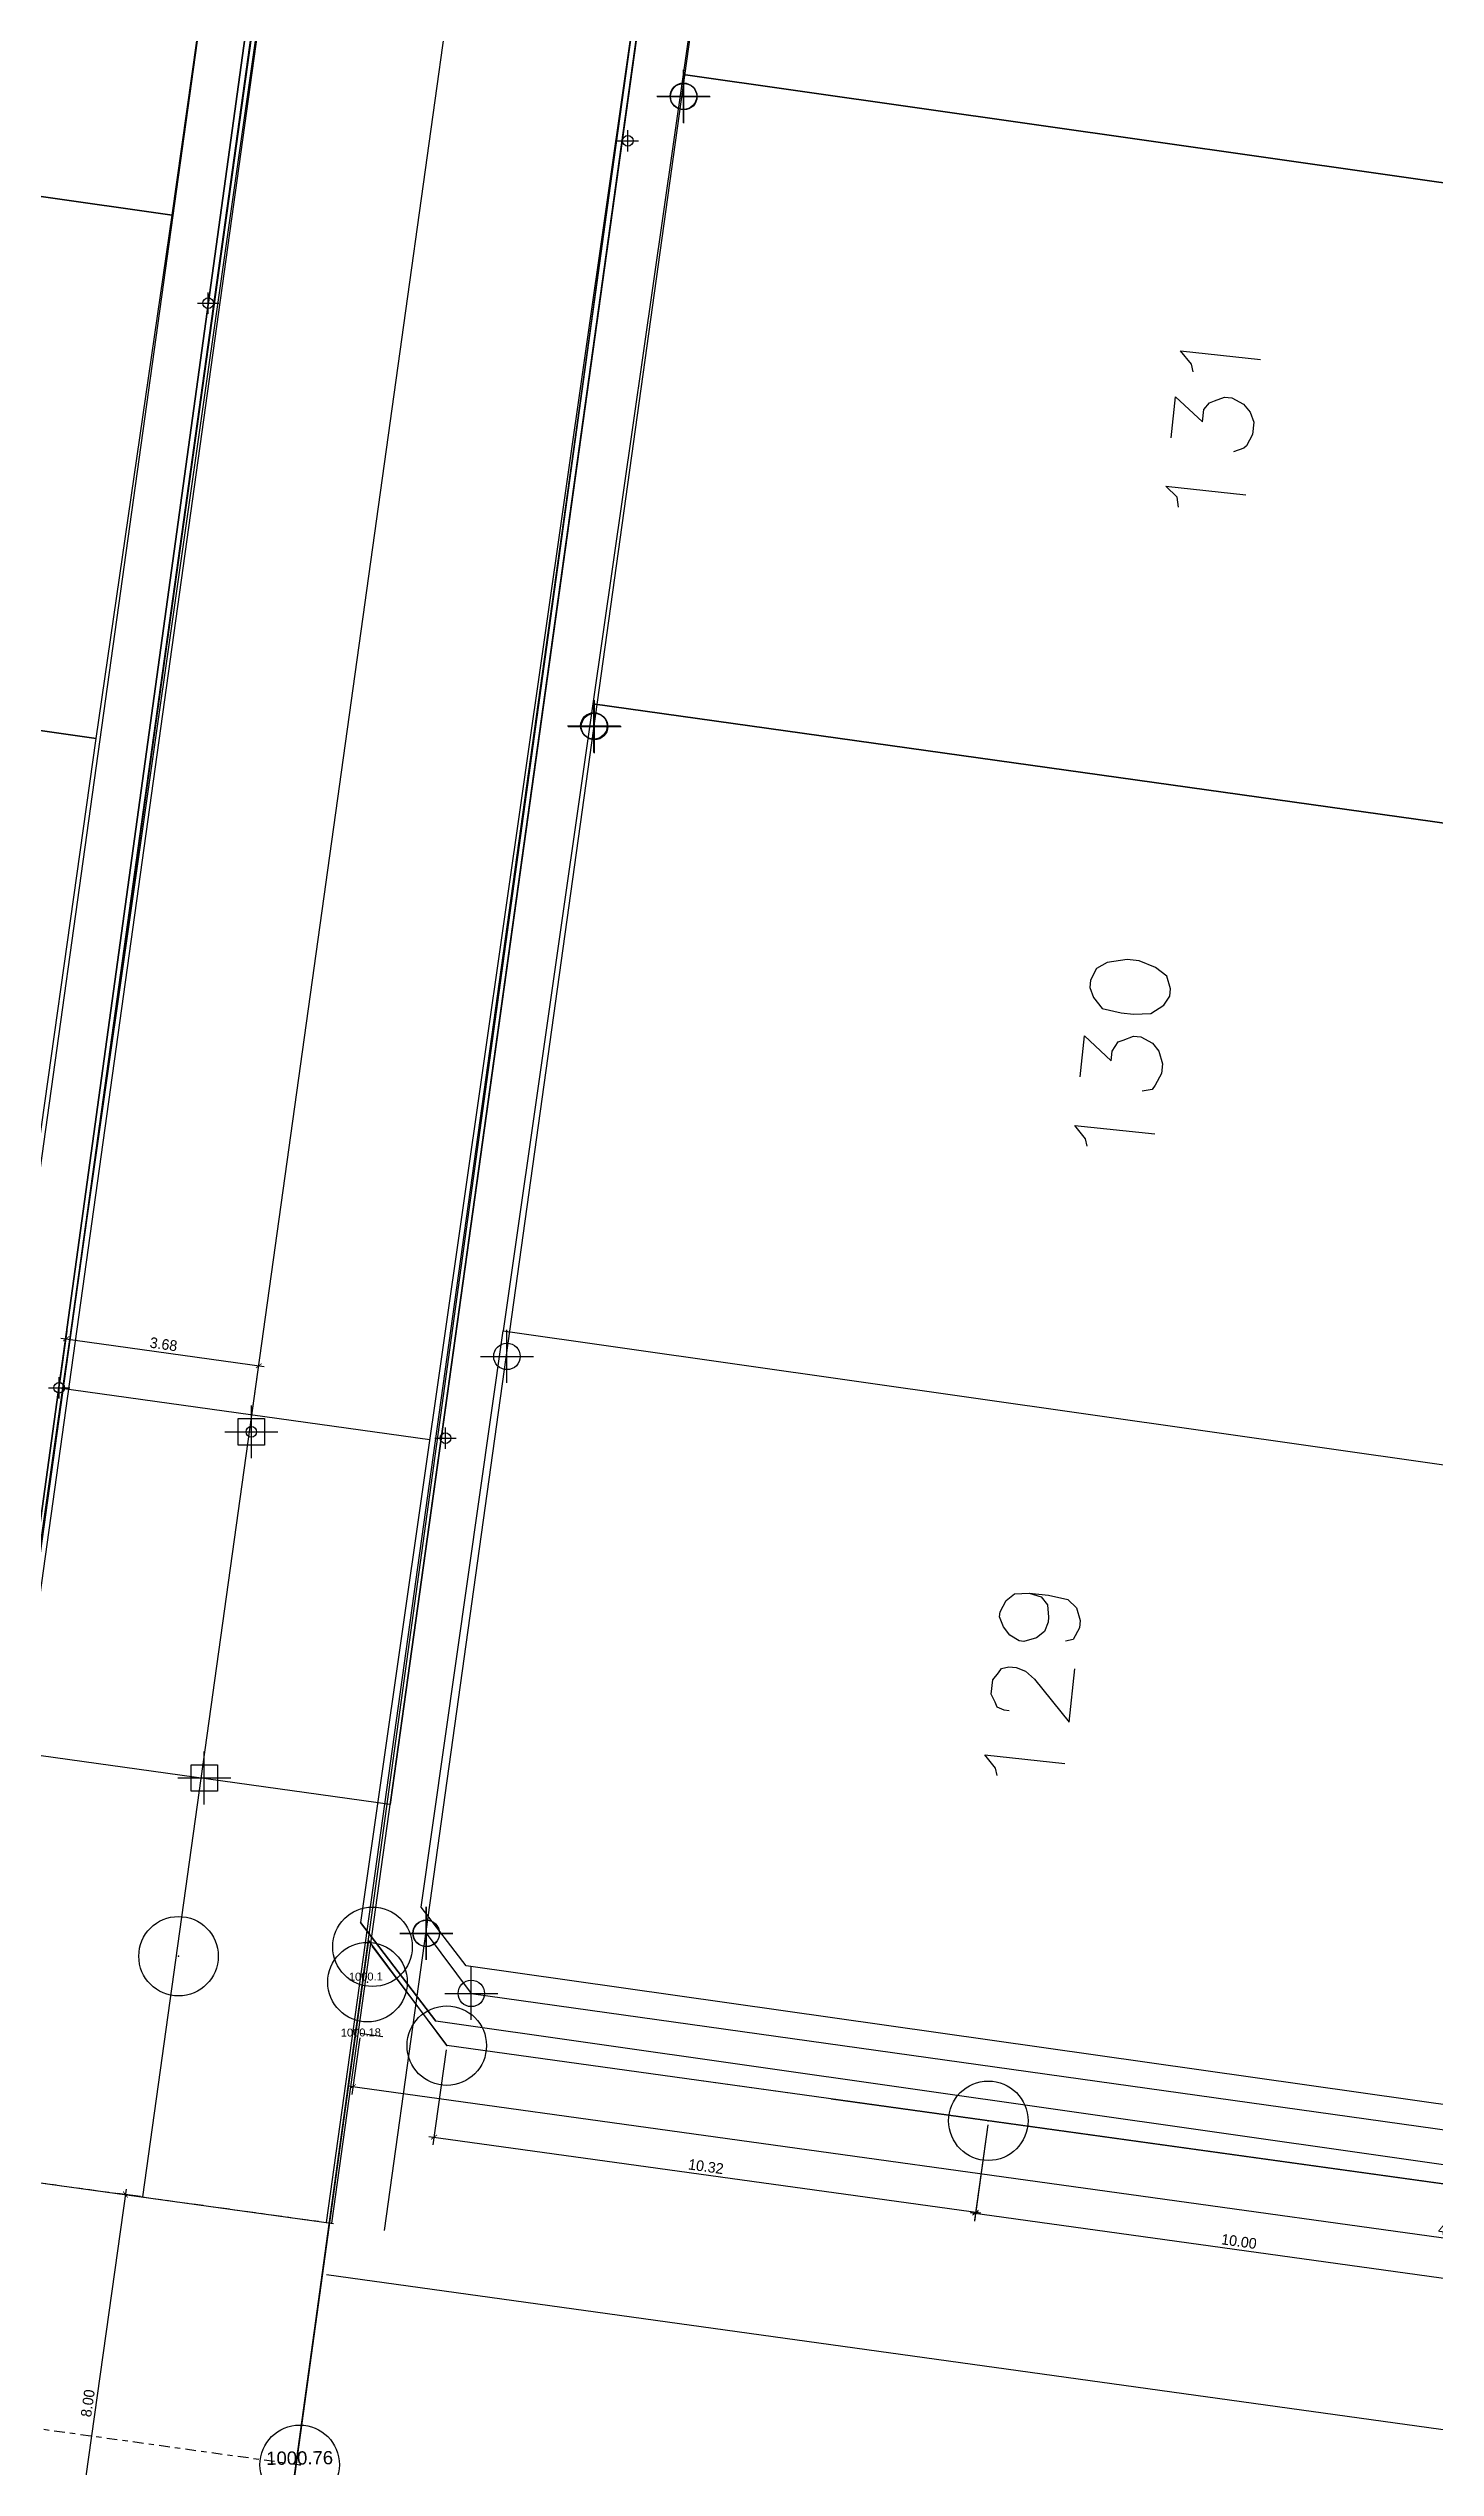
# Model space of a CAD drawing. Header units: metres. Extents: x -977055 to 805873, y -1033982 to 242021.
# Drawn here: x 849.28 to 875.46, y 962.45 to 1008.11 of the extents above; entities that cross this region are included whole.
import ezdxf

# ---------------------------------------------------------------- set-up
doc = ezdxf.new("R2010")
doc.units = ezdxf.units.M
doc.header["$PDMODE"] = 32
doc.header["$PDSIZE"] = 1.5
doc.linetypes.add('CENTRO1', pattern=[0.44, 0.2, -0.08, 0.08, -0.08])
for name, color, linetype in [('12-CONDICIONES EXISTENTES', 2, 'Continuous'), ('C-ANNO-MATC-TEXT', 150, 'Continuous'), ('C-ROAD-PROF-TEXT', 11, 'Continuous'), ('linea 1', 1, 'Continuous'), ('LOTE 243', 6, 'Continuous'), ('puntos nov 7', 50, 'Continuous'), ('PUNTOS V', 4, 'Continuous'), ('V-NODE', 1, 'Continuous')]:
    doc.layers.add(name, color=color, linetype=linetype)
doc.layers.add('PDF2_area escolar', color=7, linetype='Continuous', true_color=0x989898)
doc.layers.add('PDF_Geometry', color=7, linetype='Continuous', true_color=0x797979)
doc.styles.add('CITY2', font='stylu.ttf', dxfattribs={"height": 0.2})
doc.styles.get("Standard").update_dxf_attribs({"font": 'arial.ttf'})
doc.dimstyles.new('COTAS2', dxfattribs={"dimtxt": 0.02, "dimasz": 0.1, "dimexe": 0.15, "dimexo": 0.08, "dimgap": 0.05, "dimtad": 1, "dimzin": 0, "dimdsep": 46, "dimtxsty": 'CITY2', "dimblk": 'ARCHTICK', "dimcen": 1, "dimdle": 0.1, "dimclrd": 1, "dimclre": 1, "dimclrt": 2, "dimadec": 0, "dimazin": 0, "dimtfac": 1, "dimtofl": 0, "dimtmove": 0, "dimatfit": 3, "dimldrblk": 'ARCHTICK', "dimfxl": 0.18, "dimtolj": 1, "dimtzin": 0, "dimarcsym": 0})

# ---------------------------------------------------------------- blocks, each defined once
blk = doc.blocks.new('*U274')
at = {"color": 0, "linetype": 'ByBlock', "lineweight": -2, "transparency": 16777216}
for p, q in [((0, -1), (0, 1)), ((-1, 0), (1, 0))]:
    blk.add_line(p, q, dxfattribs=at)
blk.add_circle((0, 0), 0.5, dxfattribs=at)
blk = doc.blocks.new('*U592', base_point=(861.271, 1007.199, 999.719))
at = {"layer": 'V-NODE', "color": 50, "lineweight": -2, "xscale": 0.5, "yscale": 0.5, "zscale": 0.5}
blk.add_blockref('*U274', (861.271, 1007.199, 999.719), dxfattribs=at)
blk = doc.blocks.new('*U595', base_point=(859.588, 995.311, 1000.051))
at = {"layer": 'V-NODE', "color": 50, "lineweight": -2, "xscale": 0.5, "yscale": 0.5, "zscale": 0.5}
blk.add_blockref('*U274', (859.588, 995.311, 1000.051), dxfattribs=at)
blk = doc.blocks.new('*U1252', base_point=(856.413, 972.533, 1001.123))
at = {"layer": 'V-NODE', "color": 50, "lineweight": -2, "xscale": 0.5, "yscale": 0.5, "zscale": 0.5}
blk.add_blockref('*U274', (856.413, 972.533, 1001.123), dxfattribs=at)
blk = doc.blocks.new('*U1255', base_point=(857.262, 971.402, 1001.17))
at = {"layer": 'V-NODE', "color": 50, "lineweight": -2, "xscale": 0.5, "yscale": 0.5, "zscale": 0.5}
blk.add_blockref('*U274', (857.262, 971.402, 1001.17), dxfattribs=at)
blk = doc.blocks.new('*U1270', base_point=(856.41, 972.536, 1001.126))
at = {"layer": 'V-NODE', "color": 50, "lineweight": -2, "xscale": 0.5, "yscale": 0.5, "zscale": 0.5}
blk.add_blockref('*U274', (856.41, 972.536, 1001.126), dxfattribs=at)
blk = doc.blocks.new('*U1273', base_point=(857.935, 983.424, 1000.642))
at = {"layer": 'V-NODE', "color": 50, "lineweight": -2, "xscale": 0.5, "yscale": 0.5, "zscale": 0.5}
blk.add_blockref('*U274', (857.935, 983.424, 1000.642), dxfattribs=at)
blk = doc.blocks.new('*U1276', base_point=(859.576, 995.323, 1000.055))
at = {"layer": 'V-NODE', "color": 50, "lineweight": -2, "xscale": 0.5, "yscale": 0.5, "zscale": 0.5}
blk.add_blockref('*U274', (859.576, 995.323, 1000.055), dxfattribs=at)
blk = doc.blocks.new('*U1279', base_point=(861.266, 1007.207, 999.723))
at = {"layer": 'V-NODE', "color": 50, "lineweight": -2, "xscale": 0.5, "yscale": 0.5, "zscale": 0.5}
blk.add_blockref('*U274', (861.266, 1007.207, 999.723), dxfattribs=at)
blk = doc.blocks.new('base')
at = {"layer": 'PDF_Geometry', "lineweight": 25, "extrusion": (-0.000787417, 0.063364, 0.99799), "elevation": 0.026}
for points in [[(-314.355, -197.288), (-299.601, -195.681), (-292.744, -194.188), (-282.663, -192.111), (-274.476, -190.361), (-258.037, -185.154), (-248.029, -180.61), (-240.539, -177.71), (-228.643, -174.042), (-222.733, -172.714), (-217.384, -171.04), (-209.935, -169.248), (-202.16, -164.759), (-196.196, -160.284), (-195.073, -159.817), (-178.095, -157.457), (-154.298, -156.614), (-136.667, -154.611), (-124.436, -153.164), (-118.066, -151.474), (-100.79, -146.646), (-80.955, -140.967), (-73.385, -139.328), (-61.694, -135.822), (-40.504, -131.604), (-37.727, -130.872), (-17.661, -129.441), (1.311, -127.461), (21.092, -124.929), (41.006, -122.83), (47.376, -123.458), (63.592, -123.186), (81.402, -124.312), (85.639, -96.072), (88.705, -66.393), (92.811, -40.781), (97.16, -22.386), (100.596, -1.562), (102.483, 8.32), (109.691, 37.361), (117.528, 76.62), (126.217, 115.638), (131.513, 149.592), (134.682, 173.973), (136.916, 195.591), (139.956, 229.678), (141.558, 250.676), (142.614, 271.37), (143.252, 283.21), (147.066, 312.938), (152.58, 355.631), (153.554, 396.042), (150.869, 418.02), (151.777, 438.639), (150.959, 458.028), (151.777, 438.639), (150.869, 418.02), (153.554, 396.042), (152.58, 355.631), (147.066, 312.938), (143.252, 283.21), (142.614, 271.37), (141.558, 250.676), (139.956, 229.678), (136.916, 195.591), (134.682, 173.973), (131.513, 149.592), (126.217, 115.638), (117.528, 76.62), (109.691, 37.361), (102.483, 8.32), (100.596, -1.562), (97.16, -22.386), (92.811, -40.781), (88.705, -66.393), (85.639, -96.072), (81.402, -124.312), (63.592, -123.186), (47.376, -123.458), (41.006, -122.83), (21.092, -124.929), (1.311, -127.461), (-17.661, -129.441), (-37.727, -130.872), (-40.504, -131.604), (-61.694, -135.822), (-73.385, -139.328), (-80.955, -140.967), (-100.79, -146.646), (-118.066, -151.474), (-124.436, -153.164), (-136.667, -154.611), (-154.298, -156.614), (-178.095, -157.457), (-195.073, -159.817), (-196.196, -160.284), (-202.16, -164.759), (-209.935, -169.248), (-217.384, -171.04), (-222.733, -172.714), (-228.643, -174.042), (-240.539, -177.71), (-248.029, -180.61), (-258.037, -185.154), (-274.476, -190.361), (-282.663, -192.111), (-292.744, -194.188), (-299.601, -195.681), (-314.355, -197.288), (-312.178, -178.446), (-309.146, -157.898), (-306.876, -132.899), (-305.823, -118.002), (-298.643, -78.802), (-291.055, -45.077), (-282.252, -15.116), (-275.645, 10.473), (-270.319, 33.898), (-263.825, 63.164), (-258.15, 86.408), (-284.424, 123.888)], [(76.721, 35.815), (75.319, 37.653), (36.902, 43.626), (35.023, 42.276), (24.12, -27.822), (25.516, -29.706), (63.985, -35.639), (65.818, -34.283)], [(-11.71, 51.199), (-13.594, 49.803), (-24.492, -20.249), (-23.096, -22.133), (15.367, -28.112), (17.206, -26.71), (28.103, 43.341), (26.707, 45.225)], [(12.027, 14.21), (12.056, 14.067), (12.257, 13.811), (10.749, 13.993)], [(12.455, 15.457), (12.362, 14.68), (11.863, 15.157), (11.835, 14.928), (11.727, 14.802), (11.63, 14.768), (11.437, 14.698), (11.299, 14.715), (11.082, 14.834), (10.961, 14.987), (10.892, 15.181), (10.919, 15.41), (11.038, 15.627), (11.09, 15.667), (11.283, 15.737)], [(12.335, 16.769), (12.359, 16.581), (12.565, 16.371), (11.057, 16.552)], [(14.326, 27.52), (14.232, 26.742), (13.733, 27.22), (13.711, 27.037), (13.598, 26.865), (13.501, 26.831), (13.307, 26.761), (13.17, 26.778), (12.953, 26.897), (12.832, 27.05), (12.768, 27.29), (12.79, 27.473), (12.909, 27.69), (12.966, 27.776), (13.154, 27.8)], [(14.206, 28.832), (14.235, 28.69), (14.436, 28.434), (12.928, 28.615)], [(15.408, 37.266), (15.184, 37.339), (15.064, 37.493), (15.046, 37.727), (15.057, 37.819), (15.124, 37.996), (15.278, 38.116), (15.518, 38.18), (15.609, 38.169), (15.781, 38.056), (15.901, 37.902), (15.971, 37.708), (15.96, 37.617), (15.841, 37.399), (15.687, 37.279), (15.408, 37.266), (15.042, 37.31), (14.682, 37.4), (14.515, 37.559), (14.452, 37.799), (14.468, 37.936), (14.587, 38.153), (14.73, 38.183)], [(15.814, 39.489), (15.906, 39.478), (16.037, 39.416), (16.072, 39.319), (16.147, 39.171), (16.114, 38.897), (16.006, 38.771), (15.949, 38.685), (15.807, 38.656), (15.67, 38.672), (15.492, 38.74), (15.326, 38.899), (14.683, 39.718), (14.562, 38.713)], [(16.055, 40.712), (16.084, 40.57), (16.285, 40.314), (14.776, 40.495)], [(-13.594, 49.803), (-11.71, 51.199), (26.707, 45.225), (28.103, 43.341)]]:
    blk.add_lwpolyline(points, dxfattribs=at)
for points in [[(1.829, 11.543), (-0.02, -0.337), (19.74, -3.367), (21.583, 8.468)], [(31.257, 11.012), (29.742, 1.132), (49.496, -1.944), (51.057, 7.931)], [(32.817, 20.886), (31.257, 11.012), (51.057, 7.931), (52.572, 17.811)], [(3.626, 23.383), (1.829, 11.543), (21.583, 8.468), (23.432, 20.348)], [(34.332, 30.766), (32.817, 20.886), (52.572, 17.811), (54.087, 27.691)], [(5.475, 35.263), (3.626, 23.383), (23.432, 20.348), (25.275, 32.182)], [(14.122, 25.828), (14.053, 26.022), (13.892, 26.227), (13.532, 26.317), (13.303, 26.344), (12.978, 26.337), (12.727, 26.182), (12.614, 26.01), (12.597, 25.873), (12.661, 25.633), (12.873, 25.469), (13.182, 25.339), (13.411, 25.311), (13.787, 25.359), (13.987, 25.474), (14.106, 25.691)], [(5.475, 35.263), (7.318, 47.098), (26.118, 44.183), (26.957, 43.062), (25.275, 32.182)]]:
    blk.add_lwpolyline(points, close=True, dxfattribs=at)
blk = doc.blocks.new('_ArchTick')
at = {"color": 0, "linetype": 'ByBlock', "const_width": 0.15}
blk.add_lwpolyline([(-0.5, -0.5), (0.5, 0.5)], dxfattribs=at)
blk = doc.blocks.new('*D3596')
at = {"layer": 'Defpoints', "color": 0, "transparency": 16777216}
for p in [(855.166, 970.643, 1001.631), (896.762, 964.872, 1001.631), (896.623, 963.874)]:
    blk.add_point(p, dxfattribs=at)
at = {"layer": 'PUNTOS V', "color": 1, "linetype": 'Continuous', "lineweight": -2, "transparency": 16777216}
for p, q in [((855.155, 970.563), (855.007, 969.495)), ((896.751, 964.793), (896.602, 963.725))]:
    blk.add_line(p, q, dxfattribs=at)
at = {"layer": 'PUNTOS V', "color": 1, "lineweight": -2, "transparency": 16777216}
blk.add_line((854.928, 969.658), (896.722, 963.86), dxfattribs=at)
at = {"layer": 'PUNTOS V', "color": 1, "lineweight": -2, "transparency": 16777216, "xscale": 0.1, "yscale": 0.1, "zscale": 0.1}
for p, rotation in [((855.027, 969.644), 172.1021511894504), ((896.623, 963.874), 352.1021511894503)]:
    blk.add_blockref('_ArchTick', p, dxfattribs=dict(at, rotation=rotation))
at = {"layer": 'PUNTOS V', "color": 2, "transparency": 16777216, "insert": (875.846, 966.912), "char_height": 0.2, "attachment_point": 5, "rotation": 352.1022, "style": 'CITY2'}
blk.add_mtext('\\A1;41.99', dxfattribs=at)
blk = doc.blocks.new('*D3918')
at = {"layer": 'Defpoints', "color": 0, "transparency": 16777216}
for p in [(856.798, 970.416), (867.021, 968.998), (866.781, 967.271)]:
    blk.add_point(p, dxfattribs=at)
at = {"layer": 'PUNTOS V', "color": 1, "linetype": 'Continuous', "lineweight": -2, "transparency": 16777216}
for p, q in [((856.787, 970.337), (856.538, 968.541)), ((867.01, 968.919), (866.761, 967.123))]:
    blk.add_line(p, q, dxfattribs=at)
at = {"layer": 'PUNTOS V', "color": 1, "lineweight": -2, "transparency": 16777216}
blk.add_line((856.459, 968.703), (866.881, 967.258), dxfattribs=at)
at = {"layer": 'PUNTOS V', "color": 1, "lineweight": -2, "transparency": 16777216, "xscale": 0.1, "yscale": 0.1, "zscale": 0.1}
for p, rotation in [((856.558, 968.689), 172.1030709226915), ((866.781, 967.271), 352.1030709226915)]:
    blk.add_blockref('_ArchTick', p, dxfattribs=dict(at, rotation=rotation))
at = {"layer": 'PUNTOS V', "color": 2, "transparency": 16777216, "insert": (861.691, 968.133), "char_height": 0.2, "attachment_point": 5, "rotation": 352.1031, "style": 'CITY2'}
blk.add_mtext('\\A1;10.32', dxfattribs=at)
blk = doc.blocks.new('*D3919')
at = {"layer": 'Defpoints', "color": 0, "transparency": 16777216}
for p in [(867.021, 968.998), (876.926, 967.624), (876.684, 965.881)]:
    blk.add_point(p, dxfattribs=at)
at = {"layer": 'PUNTOS V', "color": 1, "linetype": 'Continuous', "lineweight": -2, "transparency": 16777216}
for p, q in [((867.01, 968.919), (866.759, 967.106)), ((876.915, 967.545), (876.664, 965.732))]:
    blk.add_line(p, q, dxfattribs=at)
at = {"layer": 'PUNTOS V', "color": 1, "lineweight": -2, "transparency": 16777216}
blk.add_line((866.68, 967.269), (876.783, 965.867), dxfattribs=at)
at = {"layer": 'PUNTOS V', "color": 1, "lineweight": -2, "transparency": 16777216, "xscale": 0.1, "yscale": 0.1, "zscale": 0.1}
for p, rotation in [((866.779, 967.255), 172.1024535923152), ((876.684, 965.881), 352.1024535923152)]:
    blk.add_blockref('_ArchTick', p, dxfattribs=dict(at, rotation=rotation))
at = {"layer": 'PUNTOS V', "color": 2, "transparency": 16777216, "insert": (871.753, 966.72), "char_height": 0.2, "attachment_point": 5, "rotation": 352.1025, "style": 'CITY2'}
blk.add_mtext('\\A1;10.00', dxfattribs=at)
blk = doc.blocks.new('*D3921')
at = {"layer": 'Defpoints', "color": 0, "transparency": 16777216}
for p in [(851.097, 967.555, 1011.104), (849.619, 959.684), (849.983, 959.633, 1011.104)]:
    blk.add_point(p, dxfattribs=at)
at = {"layer": 'PUNTOS V', "color": 1, "lineweight": -2, "transparency": 16777216}
blk.add_line((850.746, 967.705), (849.605, 959.585), dxfattribs=at)
at = {"layer": 'PUNTOS V', "color": 1, "linetype": 'Continuous', "lineweight": -2, "transparency": 16777216}
for p, q in [((851.017, 967.566), (850.584, 967.627)), ((849.904, 959.644), (849.471, 959.705))]:
    blk.add_line(p, q, dxfattribs=at)
at = {"layer": 'PUNTOS V', "color": 1, "lineweight": -2, "transparency": 16777216, "xscale": 0.1, "yscale": 0.1, "zscale": 0.1}
for p, rotation in [((850.732, 967.606), 82.00065133525489), ((849.619, 959.684), 262.0006513352549)]:
    blk.add_blockref('_ArchTick', p, dxfattribs=dict(at, rotation=rotation))
at = {"layer": 'PUNTOS V', "color": 2, "transparency": 16777216, "insert": (850.023, 963.667), "char_height": 0.2, "attachment_point": 5, "rotation": 82.0007, "style": 'CITY2'}
blk.add_mtext('\\A1;8.00', dxfattribs=at)
blk = doc.blocks.new('*U4239')
at = {"color": 0, "linetype": 'ByBlock', "lineweight": -2, "transparency": 16777216}
for p, q in [((0, -1), (0, 1)), ((-1, 0), (1, 0))]:
    blk.add_line(p, q, dxfattribs=at)
blk.add_lwpolyline([(-0.5, -0.5), (-0.5, 0.5), (0.5, 0.5), (0.5, -0.5)], close=True, dxfattribs=at)
blk = doc.blocks.new('*U4553')
at = {"color": 0, "linetype": 'ByBlock', "lineweight": -2, "transparency": 16777216}
for p, q in [((-1, 0), (1, 0)), ((0, -1), (0, 1))]:
    blk.add_line(p, q, dxfattribs=at)
blk.add_circle((0, 0), 0.5, dxfattribs=at)
blk = doc.blocks.new('*U4679', base_point=(853.11, 982, 999.65))
at = {"layer": 'V-NODE', "lineweight": -2, "xscale": 0.2, "yscale": 0.2, "zscale": 0.2}
blk.add_blockref('*U4553', (853.11, 982, 999.65), dxfattribs=at)
blk = doc.blocks.new('*U4682', base_point=(856.775, 981.881, 1000.372))
at = {"layer": 'V-NODE', "lineweight": -2, "xscale": 0.2, "yscale": 0.2, "zscale": 0.2}
blk.add_blockref('*U4553', (856.775, 981.881, 1000.372), dxfattribs=at)
blk = doc.blocks.new('*U4685', base_point=(849.483, 982.832, 1000.356))
at = {"layer": 'V-NODE', "lineweight": -2, "xscale": 0.2, "yscale": 0.2, "zscale": 0.2}
blk.add_blockref('*U4553', (849.483, 982.832, 1000.356), dxfattribs=at)
blk = doc.blocks.new('*U4688', base_point=(860.216, 1006.365, 999.119))
at = {"layer": 'V-NODE', "lineweight": -2, "xscale": 0.2, "yscale": 0.2, "zscale": 0.2}
blk.add_blockref('*U4553', (860.216, 1006.365, 999.119), dxfattribs=at)
blk = doc.blocks.new('*U4691', base_point=(852.294, 1003.302, 999.32))
at = {"layer": 'V-NODE', "lineweight": -2, "xscale": 0.2, "yscale": 0.2, "zscale": 0.2}
blk.add_blockref('*U4553', (852.294, 1003.302, 999.32), dxfattribs=at)
blk = doc.blocks.new('*D4759')
at = {"layer": '12-CONDICIONES EXISTENTES', "color": 1, "linetype": 'Continuous', "lineweight": -2, "transparency": 16777216}
for p, q in [((849.494, 982.911), (849.632, 983.903)), ((853.134, 982.404), (853.272, 983.396))]:
    blk.add_line(p, q, dxfattribs=at)
at = {"layer": '12-CONDICIONES EXISTENTES', "color": 1, "lineweight": -2, "transparency": 16777216}
blk.add_line((849.513, 983.769), (853.35, 983.234), dxfattribs=at)
at = {"layer": 'Defpoints', "color": 0, "transparency": 16777216}
for p in [(853.251, 983.247), (849.483, 982.832, 1000.354), (853.123, 982.325, 1000.354)]:
    blk.add_point(p, dxfattribs=at)
at = {"layer": '12-CONDICIONES EXISTENTES', "color": 1, "lineweight": -2, "transparency": 16777216, "xscale": 0.1, "yscale": 0.1, "zscale": 0.1}
for p, rotation in [((849.612, 983.755), 172.0640323889122), ((853.251, 983.247), 352.0640323889122)]:
    blk.add_blockref('_ArchTick', p, dxfattribs=dict(at, rotation=rotation))
at = {"layer": '12-CONDICIONES EXISTENTES', "color": 2, "transparency": 16777216, "insert": (851.453, 983.653), "char_height": 0.2, "attachment_point": 5, "rotation": 352.064, "style": 'CITY2'}
blk.add_mtext('\\A1;3.68', dxfattribs=at)
blk = doc.blocks.new('*D5356')
at = {"color": 1, "linetype": 'Continuous', "lineweight": -2, "transparency": 16777216}
for p, q in [((864.055, 969.41), (898.439, 964.64)), ((862.791, 960.297), (897.175, 955.527))]:
    blk.add_line(p, q, dxfattribs=at)
at = {"color": 1, "lineweight": -2, "transparency": 16777216}
blk.add_line((898.304, 964.759), (897.012, 955.449), dxfattribs=at)
at = {"layer": 'Defpoints', "color": 0, "transparency": 16777216}
for p in [(863.976, 969.421, 1001.631), (862.712, 960.308, 1001.631), (897.026, 955.548)]:
    blk.add_point(p, dxfattribs=at)
at = {"color": 1, "lineweight": -2, "transparency": 16777216, "xscale": 0.1, "yscale": 0.1, "zscale": 0.1}
for p, rotation in [((898.29, 964.66), 82.10215118945045), ((897.026, 955.548), 262.1021511894505)]:
    blk.add_blockref('_ArchTick', p, dxfattribs=dict(at, rotation=rotation))
at = {"color": 2, "transparency": 16777216, "insert": (897.506, 960.125), "char_height": 0.2, "attachment_point": 5, "rotation": 82.1022, "style": 'CITY2'}
blk.add_mtext('\\A1;9.20', dxfattribs=at)

msp = doc.modelspace()

# ---------------------------------------------------------------- linework, layer by layer
at = {"color": 214, "elevation": 3030.45657}
msp.add_lwpolyline([(827.89311, 773.73995), (875.78106, 1120.62602), (869.40509, 1127.25775), (819.86544, 768.29284), (827.89311, 773.73995)], dxfattribs=at)
for points, elevation in [([(818.97782, 761.86581), (827.04409, 767.5899), (864.97199, 1042.32839), (866.869, 1043.709), (856.56954, 1045.0751), (857.81231, 1043.25633), (818.97782, 761.86581)], 3030.45657), ([(826.74925, 767.26483), (818.97782, 761.86581), (857.81231, 1043.25633)], 1007.297), ([(855.50401, 961.30764), (894.07989, 955.95627), (895.30248, 954.32756), (896.95928, 966.30083), (895.35637, 965.06729), (856.79821, 970.4162), (855.31885, 972.40386), (853.59512, 959.91766), (855.50401, 961.30764)], 1001.631)]:
    msp.add_lwpolyline(points, dxfattribs=dict(elevation=elevation))
at = {"color": 6, "elevation": 996.755}
msp.add_lwpolyline([(856.56954, 1045.0751), (866.869, 1043.709), (865.122, 1042.309), (855.73221, 974.96884), (848.60117, 975.96291), (857.95894, 1043.235), (856.56954, 1045.0751)], dxfattribs=at)
at = {"layer": '12-CONDICIONES EXISTENTES', "color": 1, "elevation": 1000.354}
msp.add_lwpolyline([(849.483, 982.832), (856.47812, 981.85687)], dxfattribs=at)
at = {"layer": 'linea 1'}
for points, elevation in [([(851.06456, 967.55969), (861.80109, 1044.57856)], 1011.104), ([(854.53104, 967.07646), (865.24829, 1043.95701)], 1011.104), ([(854.63008, 967.06265), (865.34733, 1043.94322)], 1011.104), ([(855.6205, 966.92459), (866.35704, 1043.94346)], 1011.104), ([(846.50861, 968.1948), (856.92834, 1042.94105)], 1011.104), ([(847.49903, 968.05673), (857.97595, 1043.21326)], 1011.104), ([(847.59807, 968.04292), (858.08072, 1043.24048)], 1011.104), ([(857.262, 971.402), (894.913, 966.127)], 1001.17)]:
    msp.add_lwpolyline(points, dxfattribs=dict(at, elevation=elevation))
at = {"layer": 'linea 1', "linetype": 'CENTRO1', "elevation": 1001.655}
for points in [[(805.84046, 973.82888), (826.74364, 970.93063), (854.6625, 967.06101)], [(805.30656, 969.2589), (826.11189, 966.37422), (854.1214, 962.49203)]]:
    msp.add_lwpolyline(points, dxfattribs=at)
at = {"layer": 'LOTE 243'}
msp.add_point((855.39624, 972.28221, 1001.631), dxfattribs=at)
at = {"layer": 'PUNTOS V', "color": 1}
for points, elevation in [([(856.41, 972.536), (857.262, 971.402)], 1001.126), ([(855.39624, 972.28221), (856.79821, 970.4162)], 1001.631), ([(855.59027, 970.58377), (855.16583, 970.64265)], 1001.631), ([(896.76162, 964.87235), (856.79821, 970.4162)], 1001.631), ([(847.53066, 968.0495), (854.66247, 967.06101)], 1011.104), ([(903.2628, 959.32643), (854.52568, 966.0874)], 1001.631)]:
    msp.add_lwpolyline(points, dxfattribs=dict(at, elevation=elevation))
for p in [(851.73579, 972.10376, 1011.104), (855.30228, 971.61362, 9.449), (856.798, 970.416), (856.798, 970.416), (867.021, 968.998), (854.02241, 962.50575, 1001.655)]:
    msp.add_point(p, dxfattribs=at)

# ---------------------------------------------------------------- block references
at = {"layer": 'C-ANNO-MATC-TEXT', "lineweight": -2, "xscale": 0.5, "yscale": 0.5, "zscale": 0.5}
for p in [(853.11, 982, 999.648), (852.221, 975.468, 1000.332)]:
    msp.add_blockref('*U4239', p, dxfattribs=at)
at = {"layer": 'PDF2_area escolar'}
msp.add_blockref('base', (882.736, 1016.336, 999.038), dxfattribs=at)
at = {"layer": 'puntos nov 7'}
for name, p in [('*U1279', (861.266, 1007.207, 999.723)), ('*U592', (861.271, 1007.199, 999.719)), ('*U1276', (859.576, 995.323, 1000.055)), ('*U595', (859.588, 995.311, 1000.051)), ('*U1273', (857.935, 983.424, 1000.642)), ('*U1270', (856.41, 972.536, 1001.126)), ('*U1252', (856.413, 972.533, 1001.123)), ('*U1255', (857.262, 971.402, 1001.17))]:
    msp.add_blockref(name, p, dxfattribs=at)
at = {"layer": 'V-NODE'}
for name, p in [('*U4688', (860.216, 1006.365, 999.117)), ('*U4691', (852.294, 1003.302, 999.318)), ('*U4685', (849.483, 982.832, 1000.354)), ('*U4679', (853.11, 982, 999.648)), ('*U4682', (856.775, 981.881, 1000.37))]:
    msp.add_blockref(name, p, dxfattribs=at)

# ---------------------------------------------------------------- texts
at = {"layer": 'C-ROAD-PROF-TEXT', "color": 11, "linetype": 'Continuous', "lineweight": -3, "attachment_point": 8, "rotation": 0.571108}
for s, insert, char_height in [('{\\C2;1000.1}', (855.27135, 971.64199, 2003.31), 0.15), ('{\\C2;1000.18}', (855.1775, 970.58702, 2003.31), 0.15), ('{\\C2;1000.76}', (854.02235, 962.50576, 1011.104), 0.25)]:
    msp.add_mtext(s, dxfattribs=dict(at, insert=insert, char_height=char_height))

# ---------------------------------------------------------------- dimensions: what is measured, and where the dimension line sits
dim = msp.add_aligned_dim(p1=(863.97578, 969.42051, 1001.631), p2=(862.71163, 960.30777, 1001.631), distance=34.64299, dimstyle='COTAS2')
dim.commit()
dim.dimension.update_dxf_attribs({"geometry": '*D5356', "text_midpoint": (897.50553, 960.1251)})
at = {"layer": '12-CONDICIONES EXISTENTES', "color": 1}
dim = msp.add_aligned_dim(p1=(849.483, 982.832, 1000.354), p2=(853.1228045, 982.3246063, 1000.354), distance=0.9316236, dimstyle='COTAS2', dxfattribs=at)
dim.commit()
dim.dimension.update_dxf_attribs({"geometry": '*D4759', "text_midpoint": (851.4527535, 983.6532658)})
at = {"layer": 'PUNTOS V', "color": 1}
for p1, p2, distance, picture, middle in [((855.16583, 970.64265, 1001.631), (896.76162, 964.87235, 1001.631), -1.00816, '*D3596', (875.84642, 966.9119)), ((856.798, 970.416), (867.021, 968.998), -1.74323, '*D3918', (861.6912, 968.13316)), ((867.021, 968.998), (876.926, 967.624), -1.75963, '*D3919', (871.75283, 966.72019)), ((851.09657, 967.55525, 1011.104), (849.98327, 959.63308, 1011.104), -0.36766, '*D3921', (850.02317, 963.66679))]:
    dim = msp.add_aligned_dim(p1=p1, p2=p2, distance=distance, dimstyle='COTAS2', dxfattribs=at)
    dim.commit()
    dim.dimension.update_dxf_attribs({"geometry": picture, "text_midpoint": middle})

doc.saveas('drawing.dxf')
